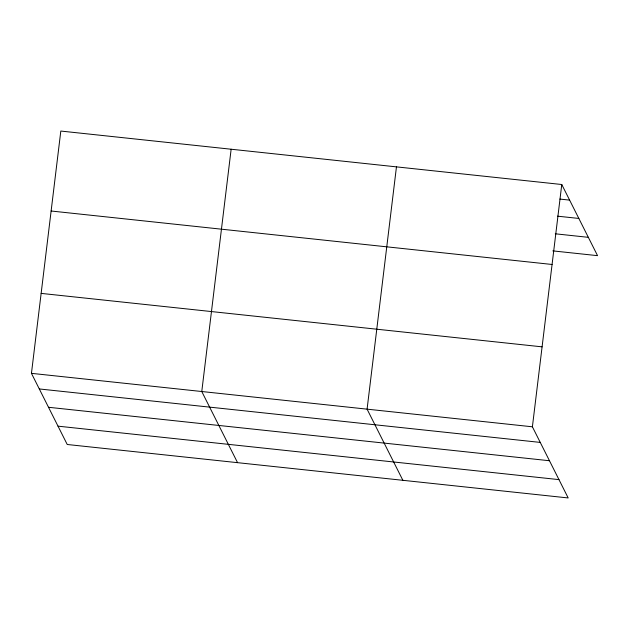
<?xml version="1.0" encoding="UTF-8"?>
<svg xmlns="http://www.w3.org/2000/svg" width="629" height="629" viewBox="0 0 629 629"><rect width="100%" height="100%" fill="white"/><g stroke="black" fill="none" stroke-linecap="round" stroke-linejoin="round"><path stroke-width="0.94" d="M561.768 184.509L532.401 426.8L568.184 497.948L67.232 444.491L31.45 373.343L60.816 131.052L561.768 184.509L597.55 255.657L552.82 250.885M231.142 149.23L201.775 391.521L237.558 462.661M396.459 166.874L367.084 409.164L402.867 480.304M559.896 199.078L569.615 200.116M557.443 216.164L578.837 218.444M555.273 233.799L588.335 237.33M51.13 211.006L552.073 264.471M41.144 293.389L542.088 346.846M31.45 373.343L532.401 426.8M39.297 388.95L540.248 442.407M48.519 407.277L549.463 460.735M58.017 426.163L558.961 479.62"/></g></svg>
